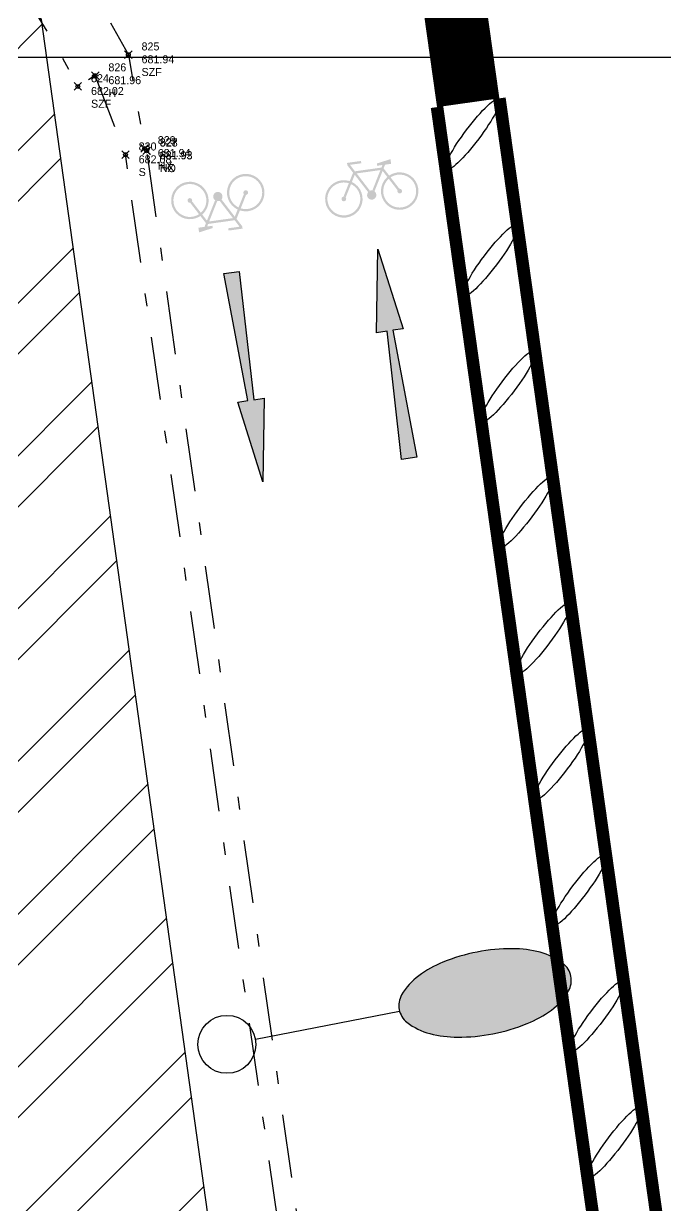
# Model space of a CAD drawing. Extents: x 352140 to 354978, y 6304672 to 6307963.
# Drawn here: x 352772.25 to 352777.34, y 6305590.89 to 6305600.27 of the extents above; entities that cross this region are included whole.
import ezdxf

# ---------------------------------------------------------------- set-up
doc = ezdxf.new("R2010")
doc.units = 0
doc.header["$PDMODE"] = 35
doc.header["$PDSIZE"] = 0.03
for name, pattern in [('1-1', [2, 1, -1]), ('CONTINUA', [0]), ('DASHED', [19.05, 12.7, -6.35]), ('JPG_DASHDOT', [1, 0.5, -0.25, 0, -0.25])]:
    doc.linetypes.add(name, pattern=pattern)
doc.layers.get('0').update_dxf_attribs({"linetype": 'CONTINUOUS'})
for name, color, linetype in [('03_S2_Pav ext_Borde vereda', 7, 'CONTINUOUS'), ('1-coordenadas', 8, 'CONTINUOUS'), ('1-VEREDA', 251, 'CONTINUOUS'), ('2-ACHURADO VEREDA', 252, 'CONTINUOUS'), ('ET1_ 8-DEM EXT CICLOVIA SEPARADOR', 181, 'CONTINUOUS'), ('ET1_ 8-DEM EXT DEMARCACION CICLOVIA', 181, 'CONTINUOUS'), ('TOP-URB-SOLERAS', 2, 'JPG_DASHDOT'), ('V-NODE - 2013', 4, 'CONTINUOUS'), ('V-NODE-TEXT 2013', 2, 'CONTINUOUS'), ('Z-LUM', 253, 'CONTINUOUS')]:
    doc.layers.add(name, color=color, linetype=linetype)

# ---------------------------------------------------------------- blocks, each defined once
blk = doc.blocks.new('COORDENADAS')
at = {"layer": '1-coordenadas'}
blk.add_line((20, -600.625), (1420, -600.625), dxfattribs=at)
blk = doc.blocks.new('LUM')
blk.add_hatch(color=256).paths.add_polyline_path([(0.3204, 2.0897, 0.048714), (0.2929, 2.3711, 0.062489), (0.2236, 2.5807, 0.102974), (0.1006, 2.7426, 0.180941), (-0.0102, 2.7841, 0.180941), (-0.121, 2.7426, 0.102974), (-0.244, 2.5807, 0.062489), (-0.3133, 2.3711, 0.048714), (-0.3408, 2.0897, 0.048714), (-0.3133, 1.8082, 0.062489), (-0.244, 1.5987, 0.102974), (-0.121, 1.4367, 0.180941), (-0.0102, 1.3953, 0.180941), (0.1006, 1.4367, 0.102974), (0.2236, 1.5987, 0.062489), (0.2929, 1.8082, 0.048714)])
at = {"layer": 'Z-LUM'}
blk.add_lwpolyline([(-0.3408, 2.0897, 0.048714), (-0.3133, 1.8082, 0.062489), (-0.244, 1.5987, 0.102974), (-0.121, 1.4367, 0.180941), (-0.0102, 1.3953, 0.180941), (0.1006, 1.4367, 0.102974), (0.2236, 1.5987, 0.062489), (0.2929, 1.8082, 0.048714), (0.3204, 2.0897, 0.048714), (0.2929, 2.3711, 0.062489), (0.2236, 2.5807, 0.102974), (0.1006, 2.7426, 0.180941), (-0.0102, 2.7841, 0.180941), (-0.121, 2.7426, 0.102974), (-0.244, 2.5807, 0.062489), (-0.3133, 2.3711, 0.048714)], format="xyb", close=True, dxfattribs=at)
blk.add_lwpolyline([(0.0063, 1.3952), (0.0063, 0.2301)], dxfattribs=at)
blk.add_circle((0, 0), 0.2301, dxfattribs=at)
blk = doc.blocks.new('*U184', base_point=(352772.676, 6305599.767))
at = {"layer": 'V-NODE - 2013', "lineweight": -2}
blk.add_point((352772.676, 6305599.767), dxfattribs=at)
at = {"layer": 'V-NODE-TEXT 2013', "linetype": 'ByBlock', "char_height": 0.0635}
for s, insert, attachment_point in [('824', (352772.7806, 6305599.7999), 7), ('682.02', (352772.7806, 6305599.7624), 1), ('SZF', (352772.7806, 6305599.6614), 1)]:
    blk.add_mtext(s, dxfattribs=dict(at, insert=insert, attachment_point=attachment_point))
blk = doc.blocks.new('*U185', base_point=(352773.077, 6305600.019))
at = {"layer": 'V-NODE - 2013', "lineweight": -2}
blk.add_point((352773.077, 6305600.019), dxfattribs=at)
at = {"layer": 'V-NODE-TEXT 2013', "linetype": 'ByBlock', "char_height": 0.0635}
for s, insert, attachment_point in [('825', (352773.1816, 6305600.0519), 7), ('681.94', (352773.1816, 6305600.0144), 1), ('SZF', (352773.1816, 6305599.9134), 1)]:
    blk.add_mtext(s, dxfattribs=dict(at, insert=insert, attachment_point=attachment_point))
blk = doc.blocks.new('*U240', base_point=(352773.054, 6305599.225))
at = {"layer": 'V-NODE - 2013', "lineweight": -2}
blk.add_point((352773.054, 6305599.225), dxfattribs=at)
at = {"layer": 'V-NODE-TEXT 2013', "linetype": 'ByBlock', "char_height": 0.0635}
for s, insert, attachment_point in [('830', (352773.1586, 6305599.2579), 7), ('682.08', (352773.1586, 6305599.2204), 1), ('S', (352773.1586, 6305599.1194), 1)]:
    blk.add_mtext(s, dxfattribs=dict(at, insert=insert, attachment_point=attachment_point))
blk = doc.blocks.new('*U344', base_point=(352773.222, 6305599.256))
at = {"layer": 'V-NODE - 2013', "lineweight": -2}
blk.add_point((352773.222, 6305599.256), dxfattribs=at)
at = {"layer": 'V-NODE-TEXT 2013', "linetype": 'ByBlock', "char_height": 0.0635}
for s, insert, attachment_point in [('828', (352773.3266, 6305599.2889), 7), ('681.93', (352773.3266, 6305599.2514), 1), ('NO', (352773.3266, 6305599.1504), 1)]:
    blk.add_mtext(s, dxfattribs=dict(at, insert=insert, attachment_point=attachment_point))
blk = doc.blocks.new('*U365', base_point=(352773.221, 6305599.258))
at = {"layer": 'V-NODE - 2013', "lineweight": -2}
blk.add_point((352773.221, 6305599.258), dxfattribs=at)
at = {"layer": 'V-NODE-TEXT 2013', "linetype": 'ByBlock', "char_height": 0.0635}
for s, insert, attachment_point in [('827', (352773.3256, 6305599.2909), 7), ('681.93', (352773.3256, 6305599.2534), 1), ('HX', (352773.3256, 6305599.1524), 1)]:
    blk.add_mtext(s, dxfattribs=dict(at, insert=insert, attachment_point=attachment_point))
blk = doc.blocks.new('*U366', base_point=(352773.206, 6305599.275))
at = {"layer": 'V-NODE - 2013', "lineweight": -2}
blk.add_point((352773.206, 6305599.275), dxfattribs=at)
at = {"layer": 'V-NODE-TEXT 2013', "linetype": 'ByBlock', "char_height": 0.0635}
for s, insert, attachment_point in [('829', (352773.3106, 6305599.3079), 7), ('681.94', (352773.3106, 6305599.2704), 1), ('HX', (352773.3106, 6305599.1694), 1)]:
    blk.add_mtext(s, dxfattribs=dict(at, insert=insert, attachment_point=attachment_point))
blk = doc.blocks.new('*U386', base_point=(352772.814, 6305599.853))
at = {"layer": 'V-NODE - 2013', "lineweight": -2}
blk.add_point((352772.814, 6305599.853), dxfattribs=at)
at = {"layer": 'V-NODE-TEXT 2013', "linetype": 'ByBlock', "char_height": 0.0635}
for s, insert, attachment_point in [('826', (352772.9186, 6305599.8859), 7), ('681.96', (352772.9186, 6305599.8484), 1), ('H', (352772.9186, 6305599.7474), 1)]:
    blk.add_mtext(s, dxfattribs=dict(at, insert=insert, attachment_point=attachment_point))
blk = doc.blocks.new('A$C528D0449')
blk.add_lwpolyline([(0.6553, -0.0247), (0.6554, -0.1087), (0, 0), (0.6554, 0.1036), (0.6555, 0.0214), (1.6801, 0.062), (1.6802, -0.062)], close=True)
for points in [[(0, 0), (0.6554, 0.1036), (0.6554, -0.1087), (0.6553, -0.0247)], [(0.6553, -0.0247), (0.6555, 0.0214), (1.6802, -0.062), (1.6801, 0.062)]]:
    blk.add_solid(points)
blk = doc.blocks.new('BIKE')
at = {"linetype": 'Continuous'}
h = blk.add_hatch(color=256, dxfattribs=at)
h.paths.add_polyline_path([(0.029, 0.0076, 1), (-0.0451, 0.0076, 1)])
h.paths.add_polyline_path([(-0.2128, 0.0076, 1), (-0.2502, 0.0076, 1)])
h.paths.add_polyline_path([(0.2348, 0.0076, 1), (0.1975, 0.0076, 1)])
edge = h.paths.add_edge_path()
edge.add_line((-0.0549, 0.2871), (-0.1669, 0.2871))
edge.add_line((-0.1669, 0.2871), (-0.1669, 0.2687))
edge.add_line((-0.1669, 0.2687), (-0.1302, 0.2039))
edge.add_line((-0.1302, 0.2039), (-0.2315, 0.0262))
edge.add_arc((-0.2315, 0.0076), 0.0187, 30.63219, 90.09767, ccw=False)
edge.add_line((-0.2154, 0.0171), (-0.1191, 0.1849))
edge.add_line((-0.1191, 0.1849), (-0.0335, 0.0345))
edge.add_line((-0.0335, 0.0345), (-0.0179, 0.044))
edge.add_line((-0.0179, 0.044), (-0.1027, 0.194))
edge.add_line((-0.1027, 0.194), (0.088, 0.194))
edge.add_line((0.088, 0.194), (0.0022, 0.0433))
edge.add_line((0.0022, 0.0433), (0.0177, 0.0341))
edge.add_line((0.0177, 0.0341), (0.1044, 0.1849))
edge.add_line((0.1044, 0.1849), (0.2001, 0.0171))
edge.add_arc((0.2161, 0.0076), 0.0186, 89.97243, 149.32432, ccw=False)
edge.add_line((0.2161, 0.0262), (0.1149, 0.2039))
edge.add_line((0.1149, 0.2039), (0.1306, 0.2314))
edge.add_line((0.1306, 0.2314), (0.1791, 0.2314))
edge.add_line((0.1791, 0.2314), (0.1791, 0.2687))
edge.add_line((0.1791, 0.2687), (0.0671, 0.2498))
edge.add_line((0.0671, 0.2498), (0.0671, 0.2314))
edge.add_line((0.0671, 0.2314), (0.109, 0.2314))
edge.add_line((0.109, 0.2314), (0.0985, 0.2124))
edge.add_line((0.0985, 0.2124), (-0.1139, 0.2124))
edge.add_line((-0.1139, 0.2124), (-0.1453, 0.2687))
edge.add_line((-0.1453, 0.2687), (-0.0549, 0.2687))
edge.add_line((-0.0549, 0.2687), (-0.0549, 0.2871))
h = blk.add_hatch(color=256, dxfattribs=at)
h.paths.add_polyline_path([(-0.3804, 0.0076, 1), (-0.0827, 0.0076, 1)])
h.paths.add_polyline_path([(-0.1008, 0.0076, -1), (-0.3623, 0.0076, -1)], flags=16)
h.paths.add_polyline_path([(-0.2128, 0.0076, -1), (-0.2502, 0.0076, -1)], flags=0)
h.paths.add_polyline_path([(0.0673, 0.0076, 1), (0.365, 0.0076, 1)])
h.paths.add_polyline_path([(0.3469, 0.0076, -1), (0.0854, 0.0076, -1)], flags=16)
h.paths.add_polyline_path([(0.2348, 0.0076, -1), (0.1975, 0.0076, -1)], flags=0)
blk = doc.blocks.new('SEPA')
at = {"linetype": 'ByBlock'}
blk.add_ellipse((0, 0), major_axis=(-0.25, 0.25), ratio=0.169706, start_param=-1.570796, end_param=4.712389, dxfattribs=at)

msp = doc.modelspace()

# ---------------------------------------------------------------- hatches: boundary and pattern name
at = {"layer": '03_S2_Pav ext_Borde vereda'}
h = msp.add_hatch(dxfattribs=at)
h.set_pattern_fill('DOTS', color=256, scale=0.2)
h.set_pattern_definition([(0, (0, 0), (0.079375, 0.15875), [0, -0.15875])])
edge = h.paths.add_edge_path()
edge.add_arc((352748.8071, 6305741.2694), 0.6, 191.95147, 355.64546, ccw=False)
edge.add_arc((352792.1656, 6305750.4472), 44.9192, 191.66583, 191.95147, ccw=False)
edge.add_line((352748.1743, 6305741.3644), (352741.2377, 6305741.435))
edge.add_arc((352792.1656, 6305750.4472), 51.7192, 188.01255, 190.0351, ccw=False)
edge.add_line((352740.9513, 6305743.238), (352740.7491, 6305743.2401))
edge.add_arc((352792.1656, 6305750.4472), 51.9192, 187.97918, 192.06027)
edge.add_arc((352692.4959, 6305729.1521), 50, 5.60379, 12.06027, ccw=False)
edge.add_arc((352885.4863, 6305749.0653), 144.0158, 185.990804, 195.056245)
edge.add_arc((352743.5173, 6305710.8754), 3, -16.83045, 15.05624, ccw=False)
edge.add_line((352746.3888, 6305710.0068), (352745.3287, 6305706.5024))
edge.add_arc((352748.2002, 6305705.6337), 3, 163.16955, 198.16955)
edge.add_line((352745.3498, 6305704.6983), (352746.83, 6305700.1881))
edge.add_arc((353217.9832, 6305866.0645), 499.5, 199.395368, 202.534866)
edge.add_line((352756.6217, 6305674.6333), (352763.6392, 6305654.5292))
edge.add_line((352763.6392, 6305654.5292), (352766.4265, 6305646.4355))
edge.add_arc((352769.263, 6305647.4123), 3, 199.00209, 234.00306)
edge.add_line((352767.4998, 6305644.9852), (352769.9617, 6305643.1966))
edge.add_arc((352768.1984, 6305640.7695), 3, 17.97636, 54.00146, ccw=False)
edge.add_arc((351870.7856, 6305349.5918), 946.4692, 17.7059597, 17.9763589, ccw=False)
edge.add_arc((357774.1698, 6306970.4108), 5176.3209, 194.9225132, 195.0618194)
edge.add_arc((352345.6739, 6305526.2661), 441.2561, 9.340976, 12.967921, ccw=False)
edge.add_line((352781.0789, 6305597.8862), (352781.449, 6305594.7322))
edge.add_line((352781.449, 6305594.7322), (352781.7119, 6305591.6599))
edge.add_line((352781.7119, 6305591.6599), (352781.8385, 6305588.6041))
edge.add_line((352781.8385, 6305588.6041), (352781.8364, 6305585.6248))
edge.add_line((352781.8364, 6305585.6248), (352781.765, 6305582.6563))
edge.add_line((352781.765, 6305582.6563), (352781.6942, 6305579.7277))
edge.add_line((352781.6942, 6305579.7277), (352781.6918, 6305576.7863))
edge.add_line((352781.6918, 6305576.7863), (352781.8163, 6305573.8236))
edge.add_line((352781.8163, 6305573.8236), (352782.1333, 6305570.8574))
edge.add_line((352782.1333, 6305570.8574), (352782.4224, 6305567.8925))
edge.add_arc((352351.0161, 6305527.3242), 433.3096, 3.225522, 5.372152, ccw=False)
edge.add_line((352783.6392, 6305551.7049), (352784.6631, 6305533.5331))
edge.add_line((352784.6631, 6305533.5331), (352784.8627, 6305533.5443))
edge.add_line((352784.8627, 6305533.5443), (352784.7615, 6305535.3415))
edge.add_line((352784.7615, 6305535.3415), (352791.0516, 6305535.6959))
edge.add_line((352791.0516, 6305535.6959), (352790.1289, 6305552.0705))
edge.add_arc((352351.167, 6305527.3389), 439.6581, 3.224701, 6.060574)
edge.add_arc((352790.3566, 6305573.9691), 2, 6.0606, 186.0606, ccw=False)
edge.add_arc((352351.1623, 6305527.3384), 443.6628, 3.217449, 6.060568, ccw=False)
edge.add_line((352794.1258, 6305552.2393), (352795.0452, 6305535.9209))
edge.add_line((352795.0452, 6305535.9209), (352802.3337, 6305536.3315))
edge.add_line((352802.3337, 6305536.3315), (352802.4349, 6305534.5344))
edge.add_line((352802.4349, 6305534.5344), (352802.6346, 6305534.5456))
edge.add_line((352802.6346, 6305534.5456), (352801.6139, 6305552.6612))
edge.add_arc((352351.1826, 6305527.3401), 451.1425, 3.217509, 7.53958)
edge.add_line((352798.4247, 6305586.5349), (352797.9012, 6305589.4889))
edge.add_line((352797.9012, 6305589.4889), (352797.3366, 6305592.434))
edge.add_line((352797.3366, 6305592.434), (352796.6959, 6305595.3582))
edge.add_line((352796.6959, 6305595.3582), (352795.9831, 6305598.2567))
edge.add_line((352795.9831, 6305598.2567), (352795.2312, 6305601.1414))
edge.add_line((352795.2312, 6305601.1414), (352794.4778, 6305604.0325))
edge.add_line((352794.4778, 6305604.0325), (352793.7601, 6305606.9508))
edge.add_line((352793.7601, 6305606.9508), (352793.1116, 6305609.9082))
edge.add_line((352793.1116, 6305609.9082), (352792.5395, 6305612.8898))
edge.add_line((352792.5395, 6305612.8898), (352792.0325, 6305615.8334))
edge.add_arc((352349.3795, 6305527.0582), 451.4673, 11.340369, 13.008362)
edge.add_arc((357774.1698, 6306970.4108), 5162.3209, 194.9999834, 195.0646242, ccw=False)
edge.add_arc((357774.1698, 6306970.4108), 5162.3209, 194.9187546, 194.9999834, ccw=False)
edge.add_arc((351870.7857, 6305349.5918), 960.4692, 17.6855815, 18.0284462)
edge.add_line((352784.0987, 6305646.8465), (352779.7128, 6305660.0651))
edge.add_line((352779.7128, 6305660.0651), (352778.2447, 6305664.2709))
edge.add_arc((352781.0771, 6305665.2596), 3, 164.24265, 199.24197, ccw=False)
edge.add_line((352778.1899, 6305666.0743), (352779.0965, 6305669.2874))
edge.add_arc((352776.2093, 6305670.1021), 3, 344.24265, 379.24117)
edge.add_line((352779.0417, 6305671.0907), (352775.313, 6305681.7728))
edge.add_arc((353217.9831, 6305866.0645), 479.5, 199.395368, 202.602858, ccw=False)
edge.add_arc((352886.4469, 6305749.3114), 128.0067, 193.016727, 199.382328, ccw=False)
edge.add_line((352761.7294, 6305720.4797), (352761.2069, 6305722.9291))
edge.add_arc((352758.2729, 6305722.3032), 3, 12.04339, 47.04339)
edge.add_line((352760.3172, 6305724.4988), (352758.0555, 6305726.6047))
edge.add_arc((352760.0945, 6305728.8053), 3, 189.01527, 227.18381, ccw=False)
edge.add_arc((352890.9047, 6305749.7343), 135.4739, 186.617244, 189.088347, ccw=False)
edge.add_arc((352776.2002, 6305736.4265), 20, 179.05002, 186.61444, ccw=False)
edge.add_arc((352822.4844, 6305735.6591), 66.2905, 173.573807, 179.050023, ccw=False)
edge.add_line((352756.6103, 6305743.0785), (352756.4093, 6305743.0806))
edge.add_arc((352822.4844, 6305735.6591), 66.4905, 173.591441, 175.148609)
edge.add_line((352756.232, 6305741.2823), (352749.4123, 6305741.3517))
edge.add_arc((352781.0377, 6305739.5809), 31.675, 176.79514, 177.02683)
at = {"layer": '2-ACHURADO VEREDA'}
h = msp.add_hatch(dxfattribs=at)
h.set_pattern_fill('ANSI32', color=256, scale=0.09)
h.paths.add_polyline_path([(352720.6167, 6305598.054), (352732.3684, 6305599.7026), (352742.7344, 6305601.1342), (352755.34, 6305602.8932), (352757.2701, 6305603.2016), (352761.9825, 6305602.4357), (352770.5674, 6305600.4101), (352771.0133, 6305599.0779), (352772.3824, 6305589.4989), (352773.3674, 6305582.6904), (352774.5019, 6305574.6544), (352776.3106, 6305561.585), (352778.2068, 6305548.1707), (352779.6958, 6305548.3436), (352777.8299, 6305561.7779), (352775.967, 6305574.8331), (352774.7773, 6305582.795), (352773.8654, 6305589.6744), (352772.3883, 6305600.2971, 0.05743), (352771.451, 6305601.4177), (352762.1805, 6305603.3767), (352757.2911, 6305604.1474), (352755.2636, 6305603.8786), (352742.6321, 6305602.1239), (352732.1394, 6305600.6464), (352720.5012, 6305599.028), (352712.9363, 6305597.962), (352700.5181, 6305596.221), (352698.2573, 6305595.9378), (352688.1454, 6305594.5142, 0.016921), (352676.257, 6305592.8188, 0.0646), (352658.2097, 6305587.1467), (352649.1159, 6305583.5216), (352638.6878, 6305579.2497), (352638.9719, 6305578.4331), (352649.2511, 6305582.5204), (352658.5382, 6305586.2354, -0.061952), (352676.1563, 6305591.8333, -0.0218), (352688.1297, 6305593.5244), (352698.3828, 6305594.9627), (352700.7159, 6305595.2647), (352713.0217, 6305596.9775)])

# ---------------------------------------------------------------- linework, layer by layer
at = {"layer": '1-VEREDA', "flags": 128}
msp.add_lwpolyline([(352780.967, 6305539.483), (352779.6958, 6305548.3436), (352777.8299, 6305561.7779), (352775.967, 6305574.8331), (352774.7773, 6305582.795), (352773.8654, 6305589.6744), (352772.3883, 6305600.2971, 0.05743), (352771.451, 6305601.4177), (352762.1805, 6305603.3767), (352757.2911, 6305604.1474), (352755.2636, 6305603.8786), (352742.6321, 6305602.1239), (352732.1394, 6305600.6464)], format="xyb", dxfattribs=at)
at = {"layer": 'ET1_ 8-DEM EXT DEMARCACION CICLOVIA', "color": 181, "linetype": '1-1', "ltscale": 0.5, "const_width": 0.5, "flags": 128}
msp.add_lwpolyline([(352774.6388, 6305607.7116), (352775.7747, 6305599.6377)], dxfattribs=at)
at = {"layer": 'ET1_ 8-DEM EXT DEMARCACION CICLOVIA', "color": 181, "const_width": 0.1, "flags": 128}
for points in [[(352776.0223, 6305599.6725), (352779.188, 6305577.1709)], [(352775.5272, 6305599.6029), (352778.6929, 6305577.1013)]]:
    msp.add_lwpolyline(points, dxfattribs=at)
at = {"layer": 'TOP-URB-SOLERAS', "flags": 128}
for points in [[(352635.813, 6305579.761), (352647.518, 6305584.464), (352663.399, 6305590.731, -0.06016), (352676.007, 6305594.225), (352694.28, 6305596.797), (352717.243, 6305599.992), (352735.728, 6305602.558), (352756.301, 6305605.422, -0.083561), (352768.736, 6305603.378, -0.216582), (352773.077, 6305600.019), (352773.206, 6305599.275), (352773.222, 6305599.256), (352775.006, 6305586.612), (352777.159, 6305571.136), (352779.322, 6305556.152), (352781.17, 6305542.877), (352781.598, 6305539.221)], [(352781.431, 6305539.547), (352781.011, 6305542.829), (352779.158, 6305556.166), (352777.019, 6305571.077), (352774.867, 6305586.537), (352773.054, 6305599.225), (352772.814, 6305599.853), (352772.676, 6305599.767, 0.218521), (352768.712, 6305602.964, 0.079407), (352756.356, 6305605.005), (352735.709, 6305602.051), (352716.646, 6305599.451), (352694.262, 6305596.344), (352676.055, 6305593.81, 0.060763), (352663.524, 6305590.306), (352647.586, 6305583.967), (352636.008, 6305579.363)]]:
    msp.add_lwpolyline(points, format="xyb", dxfattribs=at)

# ---------------------------------------------------------------- block references
at = {"color": 252, "linetype": 'DASHED'}
msp.add_blockref('COORDENADAS', (352180, 6306200.625), dxfattribs=at)
for name, p in [('*U185', (352773.077, 6305600.019)), ('*U386', (352772.814, 6305599.853)), ('*U184', (352772.676, 6305599.767)), ('*U240', (352773.054, 6305599.225)), ('*U366', (352773.206, 6305599.275)), ('*U365', (352773.221, 6305599.258)), ('*U344', (352773.222, 6305599.256))]:
    msp.add_blockref(name, p)
at = {"layer": 'ET1_ 8-DEM EXT CICLOVIA SEPARADOR', "color": 181, "linetype": 'CONTINUA', "rotation": 278.0084047618486}
for p in [(352775.81, 6305599.387), (352775.9507, 6305598.3868), (352776.0914, 6305597.3867), (352776.2321, 6305596.3865), (352776.3728, 6305595.3864), (352776.5136, 6305594.3862), (352776.6543, 6305593.3861), (352776.795, 6305592.3859), (352776.9357, 6305591.3858)]:
    msp.add_blockref('SEPA', p, dxfattribs=at)
at = {"layer": 'ET1_ 8-DEM EXT DEMARCACION CICLOVIA', "linetype": 'CONTINUA', "ltscale": 2}
for p, rotation in [((352775.0178, 6305598.8989), 8.008404733140077), ((352773.7782, 6305598.8996), 188.0084047331401)]:
    msp.add_blockref('BIKE', p, dxfattribs=dict(at, rotation=rotation))
at = {"layer": 'ET1_ 8-DEM EXT DEMARCACION CICLOVIA', "color": 181}
for p, rotation in [((352775.0579, 6305598.4765), 278.4944288907959), ((352774.1442, 6305596.6285), 98.49442889079597)]:
    msp.add_blockref('A$C528D0449', p, dxfattribs=dict(at, rotation=rotation))
at = {"layer": 'Z-LUM', "rotation": 280.9819047204139}
msp.add_blockref('LUM', (352773.8589, 6305592.1638), dxfattribs=at)

doc.saveas('drawing.dxf')
